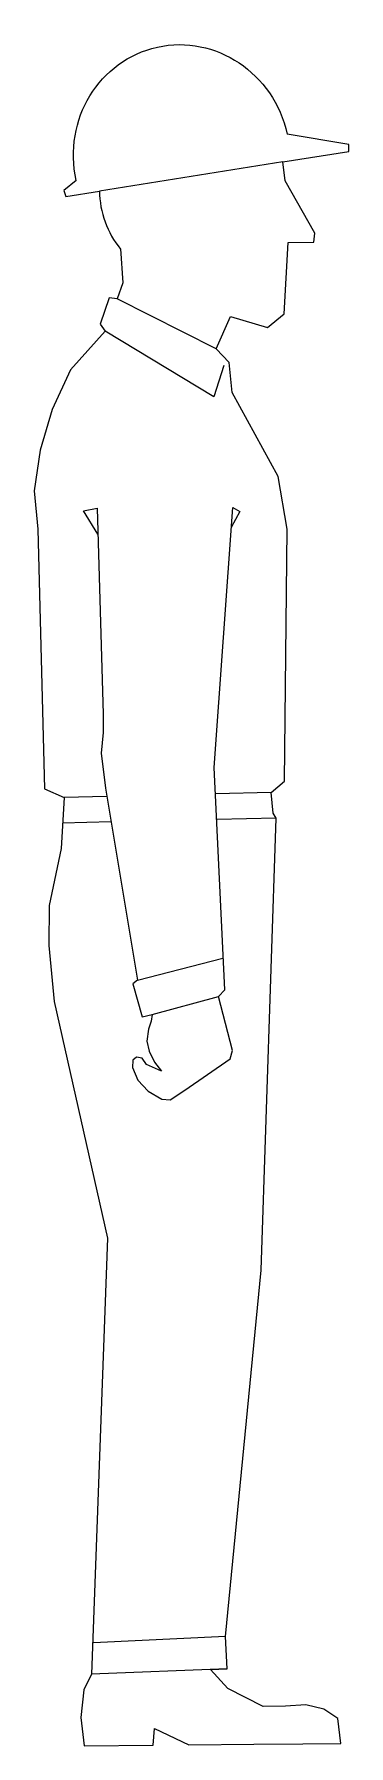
# Model space of a CAD drawing. Extents: x -6.6 to 6.7, y -0.3 to 72.1.
import ezdxf

# ---------------------------------------------------------------- set-up
doc = ezdxf.new("R2010")
doc.units = 0
doc.header["$LTSCALE"] = 254
doc.header["$MEASUREMENT"] = 0
doc.layers.get('0').update_dxf_attribs({"linetype": 'CONTINUOUS'})

msp = doc.modelspace()

# ---------------------------------------------------------------- linework, layer by layer
for p, q in [((6.698, 67.439), (4.092, 67.89)), ((6.7, 67.156), (6.698, 67.439)), ((3.912, 66.711), (-3.852, 65.473)), ((3.912, 66.711), (6.7, 67.156)), ((4.008, 65.913), (3.912, 66.711)), ((-4.833, 65.922), (-5.35, 65.492)), ((-5.35, 65.492), (-5.277, 65.246)), ((-5.277, 65.246), (-3.852, 65.473)), ((-3.852, 65.473), (-3.851, 65.473)), ((5.264, 63.691), (4.008, 65.913)), ((3.967, 60.274), (4.131, 63.303)), ((4.131, 63.303), (5.219, 63.312)), ((5.219, 63.312), (5.264, 63.691)), ((-2.958, 63.023), (-2.856, 61.588)), ((-2.856, 61.588), (-3.104, 60.91)), ((-3.439, 60.959), (-3.821, 59.837)), ((-3.104, 60.91), (-3.439, 60.959)), ((1.093, 58.802), (-3.104, 60.91)), ((1.093, 58.802), (1.699, 60.159)), ((1.699, 60.159), (3.262, 59.701)), ((3.262, 59.701), (3.967, 60.274)), ((-3.611, 59.543), (-5.074, 57.91)), ((-3.821, 59.837), (-3.611, 59.543)), ((0.997, 56.768), (-3.611, 59.543)), ((1.634, 58.218), (1.093, 58.802)), ((1.408, 58.087), (0.997, 56.768)), ((1.76, 56.953), (1.634, 58.218)), ((-5.074, 57.91), (-5.848, 56.233)), ((3.711, 53.396), (1.76, 56.953)), ((-5.848, 56.233), (-6.353, 54.506)), ((-6.353, 54.506), (-6.607, 52.793)), ((4.09, 51.16), (3.711, 53.396)), ((-6.607, 52.793), (-6.454, 51.17)), ((-4.53, 51.934), (-3.945, 52.047)), ((-3.918, 50.948), (-4.53, 51.934)), ((-3.945, 52.047), (-3.697, 43.329)), ((1.012, 41.077), (1.79, 52.08)), ((2.085, 51.911), (1.723, 51.231)), ((1.79, 52.08), (2.085, 51.911)), ((-6.454, 51.17), (-6.175, 40.175)), ((3.979, 40.505), (4.09, 51.16)), ((-3.697, 43.329), (-3.691, 42.553)), ((-3.691, 42.553), (-3.781, 41.68)), ((-3.781, 41.68), (-3.594, 40.207)), ((1.462, 31.67), (1.012, 41.077)), ((-6.175, 40.175), (-5.337, 39.811)), ((-3.536, 39.854), (-5.337, 39.811)), ((-3.594, 40.207), (-2.236, 32.069)), ((3.413, 40.021), (1.065, 39.964)), ((3.413, 40.021), (3.979, 40.505)), ((3.5, 39.142), (3.413, 40.021)), ((-5.337, 39.811), (-5.475, 37.645)), ((3.623, 38.934), (3.5, 39.142)), ((-3.355, 38.775), (-5.406, 38.728)), ((3.623, 38.934), (1.117, 38.877)), ((2.998, 19.808), (3.623, 38.934)), ((-5.475, 37.645), (-5.969, 35.234)), ((-5.969, 35.234), (-5.995, 33.541)), ((-5.995, 33.541), (-5.763, 31.178)), ((-2.236, 32.069), (1.367, 33.005)), ((-2.236, 32.069), (-2.437, 31.92)), ((-2.437, 31.92), (-2.039, 30.521)), ((-5.763, 31.178), (-3.514, 21.153)), ((-1.614, 30.616), (1.187, 31.391)), ((1.187, 31.391), (1.462, 31.67)), ((1.777, 29.095), (1.187, 31.391)), ((-2.039, 30.521), (-1.614, 30.616)), ((-1.614, 30.616), (-1.667, 30.339)), ((-1.775, 30.007), (-1.844, 29.489)), ((-1.667, 30.339), (-1.775, 30.007)), ((-1.844, 29.489), (-1.749, 29.066)), ((-1.749, 29.066), (-1.523, 28.606)), ((1.688, 28.744), (1.777, 29.095)), ((-2.429, 28.691), (-2.444, 28.377)), ((-2.444, 28.377), (-2.218, 27.843)), ((-2.282, 28.821), (-2.429, 28.691)), ((-2.042, 28.768), (-2.282, 28.821)), ((-1.854, 28.511), (-2.042, 28.768)), ((-1.225, 28.221), (-1.854, 28.511)), ((-1.523, 28.606), (-1.225, 28.221)), ((-0.239, 27.418), (1.688, 28.744)), ((-2.218, 27.843), (-1.79, 27.385)), ((-1.79, 27.385), (-1.214, 27.04)), ((-1.214, 27.04), (-0.863, 27.007)), ((-0.863, 27.007), (-0.239, 27.418)), ((-3.514, 21.153), (-4.178, 2.699)), ((1.49, 4.296), (2.998, 19.808)), ((1.49, 4.296), (-4.098, 4.023)), ((1.555, 2.929), (1.49, 4.296)), ((1.555, 2.929), (-4.178, 2.699)), ((0.852, 2.9), (1.555, 2.929)), ((1.581, 2.095), (0.852, 2.9)), ((-4.178, 2.699), (-4.51, 2.044)), ((-4.51, 2.044), (-4.635, 0.869)), ((3.076, 1.341), (1.581, 2.095)), ((-4.635, 0.869), (-4.489, -0.328)), ((4.024, 1.349), (3.076, 1.341)), ((4.88, 1.401), (4.024, 1.349)), ((5.65, 1.227), (4.88, 1.401)), ((6.238, 0.826), (5.65, 1.227)), ((6.369, -0.234), (6.238, 0.826)), ((-1.578, -0.301), (-1.518, 0.4)), ((-1.518, 0.4), (-0.072, -0.288)), ((-4.489, -0.328), (-1.578, -0.301)), ((-0.072, -0.288), (2.681, -0.265)), ((2.681, -0.265), (4.759, -0.248)), ((4.759, -0.248), (6.369, -0.234))]:
    msp.add_line(p, q)
at = {"extrusion": (0, 0, -1)}
msp.add_ellipse((-0.37, 66.906), major_axis=(-1.028, 4.663), ratio=0.957006, start_param=-1.570796, end_param=1.570796, dxfattribs=at)
msp.add_ellipse((0.171, 65.551), major_axis=(-2.845, 2.845), ratio=1, start_param=0.80489, end_param=1.465128)

doc.saveas('drawing.dxf')
